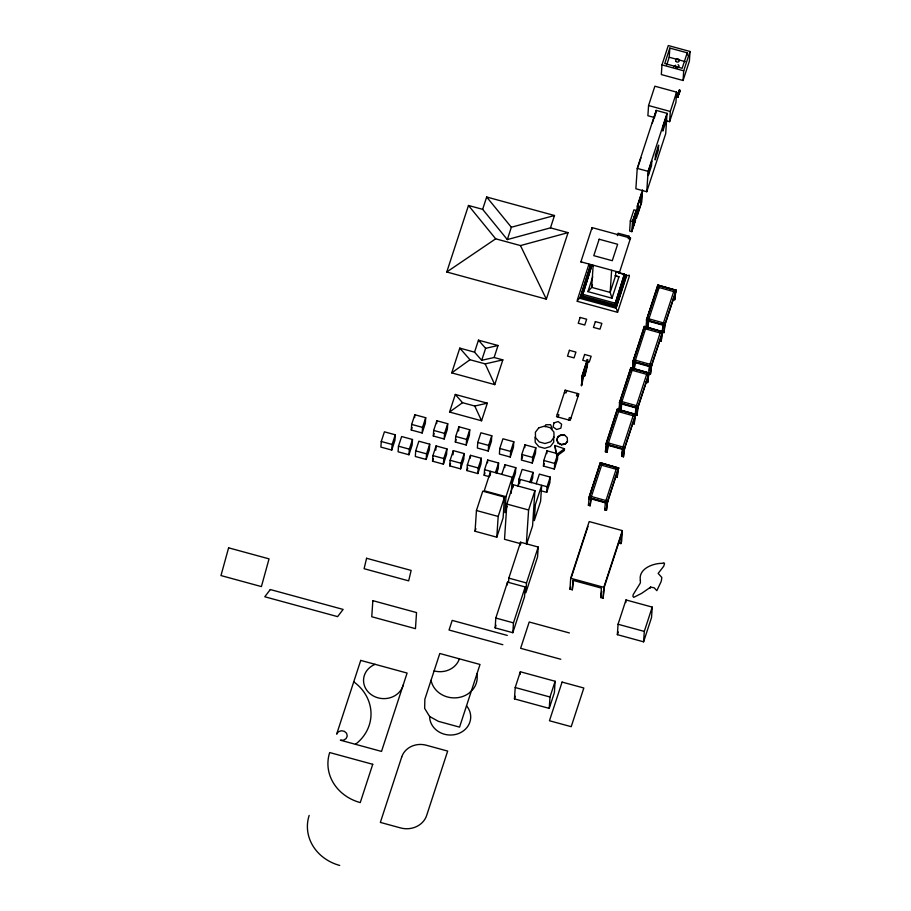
<?xml version="1.0" encoding="UTF-8"?>
<svg xmlns="http://www.w3.org/2000/svg" width="911" height="911" viewBox="0 0 911 911"><rect width="100%" height="100%" fill="white"/><g stroke="black" fill="none" stroke-linecap="round" stroke-linejoin="round"><path stroke-width="1.37" d="M678.923 93.867C680.289 90.849 679.367 88.549 678.399 93.104C679.891 91.84 678.126 93.685 679.367 89.882M677.75 97.386L678.217 95.974L677.875 96.873L677.272 96.577L678.183 93.56L677.875 96.873M678.946 91.669L678.536 93.104L679.242 90.872L678.422 93.07L679.082 93.4L679.902 90.03M381.265 441.493L380.889 447.096L391.753 450.068L394.918 440.4L395.283 434.798L384.419 431.825L381.265 441.493L392.129 444.466L391.753 450.068M398.471 446.196L398.107 451.799L408.971 454.76L412.125 445.092L412.501 439.489L401.637 436.528L398.471 446.196L409.346 449.157L408.971 454.76M411.294 430.026L411.67 424.412L414.824 414.744L425.699 417.716L425.323 423.319L422.169 432.987L411.294 430.026L412.091 427.601M414.642 417.557L414.824 414.744M415.689 450.888L415.325 456.491L426.189 459.463L429.343 449.795L429.719 444.192L418.855 441.22L415.689 450.888L426.564 453.86L426.189 459.463M422.169 432.987L422.545 427.384L425.699 417.716M433.329 436.027L433.693 430.425L436.847 420.757L447.722 423.729L447.347 429.332L444.192 439L433.329 436.027L434.114 433.613M432.543 461.194L432.907 455.591L436.073 445.923L446.937 448.884L446.561 454.487L443.406 464.166L432.543 461.194L433.329 458.78M436.665 423.558L436.847 420.757M435.788 450.125L436.073 445.923M444.192 439L444.568 433.397L447.722 423.729M443.406 464.166L443.782 458.552L446.937 448.884M449.761 465.897L450.125 460.294L453.291 450.626L464.154 453.587L463.779 459.19L460.624 468.858L449.761 465.897L450.546 463.471M453.006 454.828L453.291 450.626M455.352 442.04L455.716 436.437L458.882 426.769L469.746 429.741L469.37 435.344L466.216 445.012L455.352 442.04L456.138 439.626M458.597 430.971L458.882 426.769M460.624 468.858L461 463.255L464.154 453.587M466.216 445.012L466.591 439.409L469.746 429.741M466.979 470.588L467.343 464.986L470.497 455.318L481.372 458.29L480.997 463.893L477.842 473.561L466.979 470.588L467.764 468.174M470.315 458.119L470.497 455.318M477.751 442.45L477.375 448.053L488.239 451.013L491.405 441.345L491.769 435.743L480.906 432.782L477.751 442.45L488.615 445.411L488.239 451.013M477.842 473.561L478.218 467.958L481.372 458.29M475.064 531.261L476.442 510.513L482.75 491.177L504.489 497.11L503.111 517.858L496.802 537.194L475.064 531.261L475.906 528.676M489.628 476.772L484.196 475.291L484.561 469.689L487.715 460.021L498.59 462.982L498.215 468.584L496.643 473.424M487.533 462.822L487.715 460.021M490.3 475.417L490.562 471.431L484.253 490.767L505.992 496.7L504.933 512.654L507.04 506.209M499.775 448.463L499.399 454.065L510.274 457.026L513.428 447.358L513.793 441.755L502.929 438.795L499.775 448.463L510.638 451.423L510.274 457.026M496.802 537.194L498.18 516.446L504.489 497.11M504.751 467.514L504.933 464.712L515.808 467.685L515.432 473.287L512.278 482.955L512.654 477.353L515.808 467.685M495.151 627.884L495.8 618.045L507.529 582.129L525.191 586.957L524.542 596.785L512.813 632.701L495.151 627.884L496.017 625.219M526.683 543.935L532.571 525.898L534.916 490.653L513.178 484.72L506.858 504.056L504.523 539.301L520.83 543.742M511.242 493.318L512.301 477.364L505.992 496.7M512.984 487.533L513.178 484.72M507.336 584.942L507.529 582.129M508.554 582.357L508.828 578.132L520.557 542.227L538.219 547.044L537.57 556.883L525.841 592.799L526.501 582.96L538.219 547.044M518.621 484.686L518.997 479.084L522.151 469.416L533.026 472.376L532.65 477.979L531.079 482.819M519.646 483.434L519.919 479.448L517.812 485.893M521.798 454.475L521.422 460.078L532.297 463.039L535.452 453.371L535.827 447.768L524.952 444.807L521.798 454.475L532.662 457.436L532.297 463.039M524.77 447.608L524.952 444.807M512.813 632.701L513.474 622.873L525.191 586.957M520.363 545.029L520.557 542.227M514.453 698.885L515.205 687.52L520.352 671.771L555.129 681.269L554.378 692.633L549.242 708.382L514.453 698.885L515.307 696.266M526.353 543.821L528.596 509.989L534.916 490.653M520.181 674.299L520.352 671.771M543.446 466.079L543.821 460.476L546.976 450.808L557.851 453.78L557.475 459.383L554.321 469.051L543.446 466.079L544.243 463.665M546.794 453.61L546.976 450.808M541.282 490.87L546.714 492.35L547.09 486.747L550.244 477.079L539.369 474.107L536.215 483.775M550.244 477.079L549.868 482.682L546.714 492.35M556.519 456.217L564.353 450.501L564.467 448.77L554.901 445.49L556.029 453.644M554.321 469.051L554.697 463.448L557.851 453.78M556.826 440.264L557.896 436.585L560.982 434.775L564.672 435.185L567.246 437.622L567.462 441.436L565.264 444.09L561.654 444.83L558.318 443.327L556.826 440.264L557.896 436.585M558.318 443.327L556.86 439.762M561.654 444.83L558.352 442.814M564.672 435.185L562.178 435.424M565.264 444.09L567.462 441.436M549.242 708.382L549.993 697.006L555.129 681.269M629.9 239.342L630.537 238.101L592.059 227.602L580.888 261.833L581.537 262.47A1.799 0.683 -31.4 0 0 581.97 262.3M618.535 272.867L626.54 275.042L626.472 276.158L616.007 308.18L580.011 298.352L590.544 265.226L593.209 265.944M582.357 295.768L591.899 265.306L582.357 295.768L614.879 304.638L624.422 274.177L616.292 271.968M584.794 371.426L581.56 385.604L581.981 375.97L587.344 359.538C589.781 359.298 582.858 385.216 584.714 372.542M581.56 385.604L582.197 376.027L587.561 359.594M592.059 227.602L592.321 229.082M581.343 385.547L582.266 379.158L584.372 372.713M573.554 579.59L572.324 589.793L569.956 589.144L570.685 578.269L589.189 521.57L622.338 530.612L621.621 541.498L620.938 543.605L618.569 542.956M584.714 375.958L585.01 371.483M593.152 265.352L591.683 287.375L587.914 291.634L611.987 298.204L618.968 276.785L614.959 275.691M584.498 375.901L586.889 366.37M587.071 363.637L587.344 359.538M572.324 589.793L572.951 580.341L601.374 588.096L600.748 597.548L603.116 598.197L604.426 586.638L621.564 534.153L620.938 543.605M611.623 270.385L610.165 292.42L611.987 298.204M592.514 284.847L591.683 287.375L610.165 292.42L615.529 275.987L615.802 271.854M614.879 304.638L624.422 274.177M616.007 308.18L626.54 275.042L622.703 274.427M630.537 238.101L619.298 273.004L618.671 272.309M578.975 298.854L576.914 301.211L617.567 312.314L616.588 309.114M601.704 591.398L600.748 597.548M603.116 598.197L603.834 587.31L622.338 530.612M628.852 238.739L629.023 236.188L618.148 233.227L617.362 235.642M630.332 220.861L629.649 231.052L631.824 231.645L635.423 220.621L636.106 210.43L633.931 209.837L630.332 220.861L632.507 221.453L631.824 231.645M637.233 168.387L635.878 188.759L646.753 191.731L665.69 133.723L667.046 113.34L656.171 110.379L637.233 168.387L648.108 171.348L646.753 191.731M637.518 213.812L638.121 204.645L641.469 194.396L640.866 203.563M666.909 120.924L669.631 121.664L675.939 102.328L676.611 92.136L654.872 86.203L648.564 105.539L647.892 115.731L654.679 117.576M617.362 634.66L618.057 624.251L625.994 599.939L652.23 607.102L651.536 617.521L643.599 641.822L617.362 634.66L618.25 631.961M655.305 115.879L655.476 113.328L652.322 122.996M655.988 113.089L656.171 110.379M625.823 602.547L625.994 599.939M661.967 64.886L661.329 74.565L683.068 80.498L689.376 61.162L690.026 51.483L668.287 45.55L661.967 64.886L683.705 70.819L683.068 80.498M666.693 64.977L669.221 57.245L669.824 48.078L687.213 52.827L687.042 55.446M669.631 121.664L670.302 111.472L676.611 92.136M643.599 641.822L644.293 631.414L652.23 607.102M678.274 95.837C678.057 95.427 677.146 94.084 678.524 94.596M678.251 95.348L678.729 93.708L677.351 96.691L678.205 93.571L677.215 97.181L677.408 96.315L677.807 97.329M679.185 90.599L679.697 90.929L679.31 90.212M679.697 90.929L679.845 90.36M679.082 93.4L679.504 91.749M588.859 497.702L607.33 502.861L588.859 497.702L600.247 462.697L618.694 468.049L600.247 462.697M591.182 498.624L590.157 505.799L588.415 505.309L589.144 497.577L600.383 463.152L618.421 468.186L617.18 477.466L615.437 476.988M589.315 499.547L589.645 496.028L607.683 501.061L606.453 510.342L604.71 509.853L605.439 502.12L616.679 467.696M590.157 505.799L590.886 498.055L602.114 463.642L602.057 464.348M605.861 444.181L624.331 449.339L605.861 444.181L617.248 409.176L635.719 414.323L624.331 449.339M608.184 445.103L607.147 452.266L605.416 451.788L606.145 444.056L617.385 409.631L635.411 414.664L634.181 423.945L632.439 423.456M606.316 446.026L605.416 451.788M607.147 452.266L607.888 444.534L619.116 410.121M606.453 510.342L607.182 502.61L618.421 468.186M616.804 411.886L616.872 411.18L634.91 416.213L634.181 423.945M617.248 409.176L635.696 414.528M619.378 402.799L637.848 407.957L619.378 402.799L630.754 367.793L649.224 372.952L637.848 407.957M618.922 410.405L619.651 402.673L630.89 368.249L648.928 373.282L647.687 382.563L645.956 382.085M619.434 408.857L619.958 403.231M620.664 410.895L621.393 403.152L632.633 368.739M621.165 409.346L621.701 403.721M617.18 477.466L617.909 469.734L599.871 464.701L589.576 496.734M616.383 413.195L606.578 443.213L606.646 442.507L624.684 447.529L623.454 456.821L621.712 456.331L622.441 448.599L633.68 414.175M622.612 450.569L621.712 456.331M630.321 370.504L630.389 369.798L648.416 374.831L647.687 382.563M630.754 367.793L649.201 373.146M630.651 370.834L630.89 368.249M623.454 456.821L624.183 449.077L635.719 414.323M632.883 361.428L644.271 326.411L662.718 331.775L651.354 366.575L632.883 361.428L651.376 366.37M633.077 366.074L633.6 360.449M659.462 340.703L661.204 341.181L662.434 331.9L644.396 326.867L633.168 361.291L632.439 369.023L634.17 369.513L634.899 361.769L646.446 326.104M635.206 362.339L634.17 369.513M635.73 413.4L636.254 407.786M644.271 326.411L662.718 331.775M647.186 372.793L635.946 407.217L635.218 414.949L636.96 415.439L637.689 407.707L649.224 372.952M646.389 320.046L664.859 325.193L646.389 320.046L657.776 285.041L676.247 290.188L664.859 325.193M645.945 327.641L646.673 319.909L657.913 285.496L675.939 290.518L674.709 299.81L672.967 299.32M646.719 323.291L647.174 318.36L665.212 323.394L663.982 332.674L662.24 332.196L662.969 324.453L674.208 290.04M648.712 320.957L647.687 328.131L648.416 320.399L659.644 285.974L659.587 286.68M649.372 370.618L649.771 366.404M657.07 290.552L657.4 287.033L675.438 292.067L674.709 299.81M657.776 285.041L676.224 290.393M660.691 331.422L649.463 365.835L648.734 373.567L650.465 374.057L651.194 366.324L662.73 331.57M678.547 93.138L678.57 92.546M661.204 341.181L661.933 333.449L643.895 328.415M663.014 327.835L663.276 325.022M663.982 332.674L664.711 324.942L676.247 290.188M677.864 94.733L677.568 95.701L678.183 93.56M677.294 96.646L678.308 95.473L677.921 94.311M678.501 92.706L678.911 93.879L678.194 93.617M678.069 96.657L678.399 94.778M678.217 96.031L677.385 96.179L677.636 95.644M678.82 92.125L679.355 92.273M678.49 92.979L679.094 93.286M677.909 96.327L678.183 95.313L677.921 96.714L677.34 96.52M679.059 93.024L679.663 91.544L678.911 91.271M679.674 91.567L679.287 92.763M678.752 93.719L678.444 95.518M679.686 91.214L679.173 90.975M446.766 271.99L468.482 205.476L482.648 209.336L507.313 239.582L550.472 227.852L568.054 232.647L546.338 299.161L446.766 271.99L495.686 238.819L520.477 245.583L568.054 232.647M392.129 444.466L395.283 434.798M482.648 209.336L486.668 197.004L554.492 215.508L550.472 227.852M409.346 449.157L412.501 439.489M451.719 372.884L459.793 348.127L474.551 352.158L481.703 360.312L494.115 357.499L502.838 359.879L494.764 384.624L451.719 372.884L469.974 359.731L485.187 363.888L502.838 359.879M426.564 453.86L429.719 444.192M449.556 412.045L455.306 394.452L487.317 403.186L481.566 420.78L449.556 412.045L462.537 402.696L474.768 406.033L487.317 403.186M507.313 239.582L511.344 227.249L554.492 215.508M474.551 352.158L478.469 340.167L498.032 345.508L494.115 357.499M481.703 360.312L485.62 348.332L498.032 345.508M488.615 445.411L491.769 435.743M484.196 475.291L484.982 472.877M495.436 472.65L498.59 462.982M501.779 474.38L504.933 464.712M510.638 451.423L513.793 441.755M521.821 458.871L522.607 456.445M577.358 299.878L588.939 264.224M580.011 298.352L590.544 265.226L591.205 266.069L581.286 296.451L580.079 297.248L616.087 307.064L615.46 305.652L625.447 275.179M532.662 457.436L535.827 447.768M587.914 291.634L592.719 276.91M545.131 426.815L545.803 424.765L550.586 424.697L552.214 428.739M669.824 48.078L664.768 63.542L682.168 68.291L687.213 52.827M529.872 482.044L533.026 472.376M637.802 167.476L640.957 157.808M558.136 417.09L558.899 414.756L557.27 414.311M566.779 390.603L566.016 392.937L564.399 392.493M648.108 171.348L667.046 113.34M632.507 221.453L636.106 210.43M568.589 419.948L569.341 417.614L570.969 418.058M577.232 393.461L576.469 395.795L578.098 396.239M628.226 238.614L629.023 236.188M683.705 70.819L690.026 51.483M617.567 312.314L629.376 276.147L629.182 275.202L627.508 275.657M620.095 401.831L629.888 371.813M634.022 359.15L643.826 329.122M647.539 317.768L657.343 287.751M588.415 505.309L588.916 503.76M571.277 577.597L587.971 526.456M569.956 589.144L570.65 587.037M662.24 332.196L662.741 330.647M604.71 509.853L605.211 508.304M607.33 502.861L618.717 467.855M636.96 415.439L638.19 406.158L620.163 401.125M650.465 374.057L651.707 364.776L633.669 359.743M679.276 92.626L678.672 92.478M677.955 94.277L678.593 94.3M678.114 95.849L677.499 95.553M564.467 448.77L556.632 454.487L554.901 445.49M557.862 437.098L560.948 435.287M561.688 444.329L565.298 443.577M615.46 305.652L581.229 296.303M615.529 275.987L618.968 276.785M669.221 57.245L685.266 61.629M679.173 90.44L679.8 90.519M678.877 91.396L679.652 91.669M678.695 91.886L679.56 92.113M678.057 93.822L678.934 94.015M648.564 105.539L670.302 111.472M580.888 261.833L619.366 272.332M582.459 294.23L614.982 303.112M411.67 424.412L422.545 427.384M433.693 430.425L444.568 433.397M455.716 436.437L466.591 439.409M543.821 460.476L554.697 463.448M432.907 455.591L443.782 458.552M450.125 460.294L461 463.255M467.343 464.986L478.218 467.958M484.561 469.689L512.654 477.353M518.997 479.084L547.09 486.747M506.858 504.056L528.596 509.989M476.442 510.513L498.18 516.446M570.685 578.269L603.834 587.31M508.828 578.132L526.501 582.96M618.057 624.251L644.293 631.414M569.386 632.951L529.211 621.997L520.625 648.302L560.8 659.268M495.8 618.045L513.474 622.873M507.279 635.423L452.186 620.391L449.043 630.025L502.838 644.715M515.205 687.52L549.993 697.006M648.347 321.105L662.901 325.159M634.83 362.487L649.395 366.541M621.325 403.858L635.878 407.923M607.819 445.24L622.372 449.305M590.818 498.761L605.371 502.826M429.605 716.479L438.385 721.341L459.554 727.126L480.017 664.472L439.797 653.494L424.868 699.204L424.651 708.371L429.605 716.479A20.566 18.357 3.8 0 0 456.753 734.152A20.566 18.357 3.8 0 0 466.523 705.786M478.469 340.167L485.62 348.332M459.793 348.127L469.974 359.731M455.306 394.452L462.537 402.696M486.668 197.004L511.344 227.249M468.482 205.476L495.686 238.819M589.349 264.611L589.895 265.397M520.477 245.583L546.338 299.161M485.187 363.888L494.764 384.624M474.768 406.033L481.566 420.78M553.558 436.79L553.751 442.165L550.369 446.561L544.71 448.303L538.925 446.732L535.235 442.439L535.053 437.064M459.36 658.835A20.384 18.197 3.8 0 1 434.114 670.895M476.909 673.992A23.253 20.759 3.8 0 1 472.911 689.422L468.778 693.339A23.253 20.759 3.8 0 1 431.062 680.255M353.741 681.815A45.504 40.619 3.8 0 1 355.472 744.31M403.174 685.072A20.099 17.935 3.8 0 1 370.971 694.455A20.099 17.935 3.8 0 1 375.116 664.324M339.712 865.45A44.844 40.027 3.8 0 1 309.171 815.413M673.571 66.947A1.811 1.617 3.8 0 1 676.93 67.858M678.08 64.692A1.811 1.617 3.8 0 1 678.695 66.924A1.811 1.617 3.8 0 1 676.213 67.437M675.563 66.822A1.811 1.617 3.8 0 1 675.598 65.205M679.014 93.218L679.458 91.419L678.968 93.218M640.365 580.478L640.399 582.22A4.475 3.997 3.8 0 1 639.909 583.735L633.225 594.553L632.894 596.375L633.771 597.343L641.629 593.368L650.625 587.151L654.144 587.777L656.842 590.67L660.908 582.083A27.444 24.495 3.8 0 0 661.454 580.353L661.785 577.403L658.152 573.418L663.698 566.278L664.54 563.693L663.857 562.759A41.872 37.374 3.8 0 0 662.331 563.328C653.005 563.237 638.19 568.726 640.365 580.478M372.838 600.656L371.768 616.747L415.462 628.67L416.532 612.579L372.838 600.656M535.338 504.717L534.279 520.659L540.599 501.323L541.658 485.381L535.338 504.717M633.065 220.542L632.53 228.695L634.865 221.532L635.4 213.39L633.065 220.542M633.35 220.086L632.872 227.215L634.58 221.988L635.058 214.859L633.35 220.086M637.279 206.011L636.47 218.241L641.708 202.196L642.517 189.966L637.279 206.011M637.848 205.1L637.165 215.292L641.139 203.107L641.822 192.916L637.848 205.1M648.666 170.437L648.325 175.527L651.49 165.859L651.82 160.769L648.666 170.437M655.487 154.824L655.146 159.915L658.3 150.247L658.642 145.156L655.487 154.824M663.185 125.969L662.844 131.059L666.009 121.391L666.34 116.301L663.185 125.969M553.899 422.92L553.136 426.895L556.621 429.525L560.869 428.17L561.631 424.196L558.136 421.565L553.899 422.92M366.575 558.272L364.104 568.703L408.663 580.865L411.134 570.423L366.575 558.272M228.604 547.83L220.974 575.558L261.411 586.593L269.041 558.864L228.604 547.83M360.733 660.407L336.66 734.141L338.368 731.806L341.261 730.747L344.347 731.305L346.601 733.298L347.25 736.054L346.078 738.639L343.493 740.188L340.35 740.188L381.515 751.416L407.103 673.058L360.733 660.407M372.736 764.295L360.244 802.591A44.844 40.027 3.8 0 1 329.691 752.554L372.736 764.295M401.728 756.939L380.354 822.405L400.567 827.928A21.067 18.801 3.8 0 0 426.655 815.459L447.677 751.074L426.234 745.221A19.791 17.662 3.8 0 0 401.728 756.939M599.165 239.229L593.79 255.661L612.272 260.705L617.635 244.273L599.165 239.229M569.409 350.325L567.507 356.121L574.032 357.898L575.934 352.101L569.409 350.325M580.136 317.449L578.246 323.246L584.771 325.033L586.661 319.226L580.136 317.449M565.162 390.159L556.507 416.657L570.206 420.392L578.861 393.894L565.162 390.159M584.623 354.47L582.733 360.278L589.258 362.054L591.148 356.258L584.623 354.47M595.361 321.606L593.46 327.402L599.985 329.178L601.875 323.382L595.361 321.606M562.087 682.077L549.458 720.749L571.208 726.682L583.826 688.01L562.087 682.077M650.625 587.151L649.645 588.221L650.625 587.151M270.305 589.542L264.782 596.762L337.605 616.633L343.128 609.425L270.305 589.542M538.754 427.874L535.372 432.269L535.554 437.644L539.244 441.949L545.029 443.52L550.688 441.778L554.07 437.371L553.877 431.996L550.187 427.703L544.414 426.132L538.754 427.874M676.213 61.561A1.811 1.617 3.8 0 0 679.253 60.935A1.811 1.617 3.8 0 0 677.089 58.885A1.811 1.617 3.8 0 0 676.213 61.561"/></g></svg>
